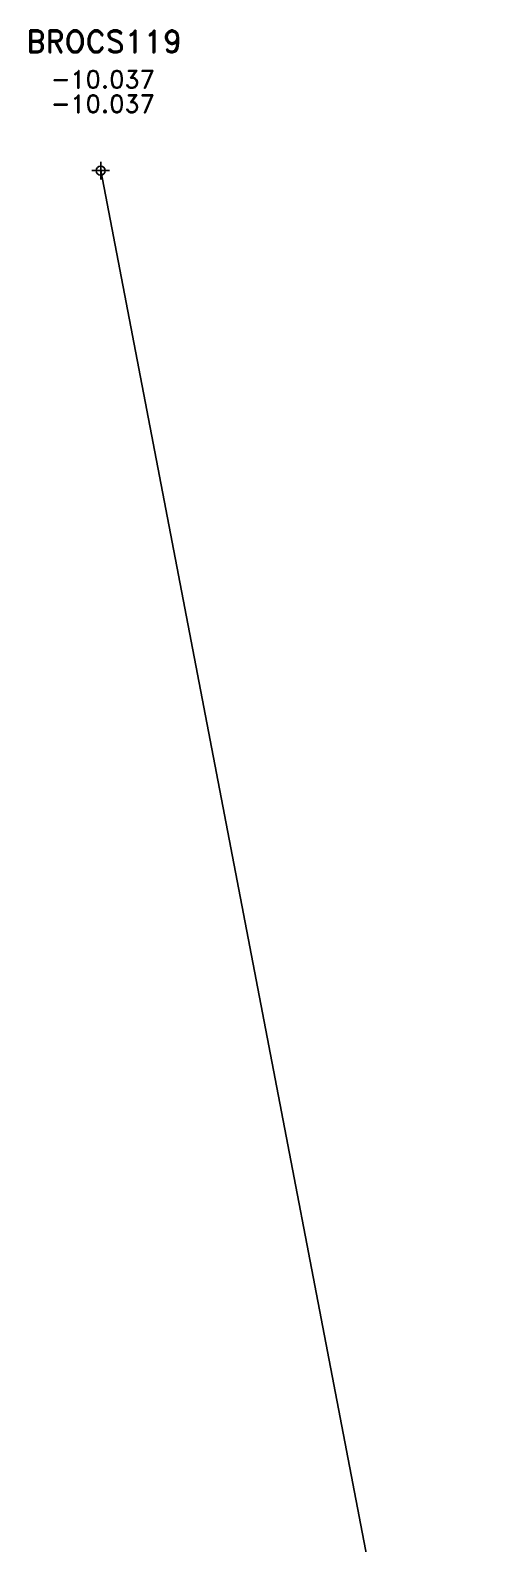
# Model space of a CAD drawing. Extents: x 9357 to 21428, y 9501 to 100038.
# Drawn here: x 12153.5 to 12179.9, y 9704.6 to 9789.4 of the extents above; entities that cross this region are included whole.
import ezdxf
from ezdxf.enums import TextEntityAlignment as Align

# ---------------------------------------------------------------- set-up
doc = ezdxf.new("R2010")
doc.units = 0
doc.header["$LTSCALE"] = 1.25
doc.header["$MEASUREMENT"] = 0
doc.header["$PDMODE"] = 34
doc.header["$PDSIZE"] = 0.5
doc.layers.get('0').update_dxf_attribs({"linetype": 'CONTINUOUS'})
doc.layers.add('RBM119', color=5, linetype='CONTINUOUS')
doc.styles.add('ROMAND', font='romand.shx')
doc.styles.add('ROMANS', font='romans')

# ---------------------------------------------------------------- blocks, each defined once
blk = doc.blocks.new('F2')
blk.add_point((0, 0))
at = {"style": 'ROMAND'}
for tag, height, p in [('NOMBRE', 1.25, (0.201, 6.617)), ('CIELO', 1, (0.136, 4.616)), ('PISO', 1, (0.136, 3.247))]:
    blk.add_attdef(tag, text='', height=height, dxfattribs=at).set_placement(p, align=Align.CENTER)
at = {"style": 'ROMANS', "flags": 1}
for tag, p in [('MINA', (-0.074, -3.255)), ('LOCALIZACION', (-0.074, -4.928)), ('ESTRUCTURA', (-0.074, -6.618)), ('NIVEL', (-0.074, -8.29)), ('OBRA', (-0.074, -10.121)), ('FECHA', (-0.074, -11.793)), ('ATRAS', (-0.074, -13.483)), ('TOPOGRAFO', (2.675, -15.297))]:
    blk.add_attdef(tag, text='', height=1.25, dxfattribs=at).set_placement(p, align=Align.CENTER)

msp = doc.modelspace()

# ---------------------------------------------------------------- linework, layer by layer
at = {"layer": 'RBM119'}
msp.add_polyline3d([(12157.447, 9781.561, -10.037), (12179.935, 9664.446, -389.046)], dxfattribs=at)

# ---------------------------------------------------------------- block references
msp.add_blockref('F2', (12157.447, 9781.561, -10.037), dxfattribs=at).add_auto_attribs({'NOMBRE': 'BROCS119', 'CIELO': '-10.037', 'PISO': '-10.037'})

doc.saveas('drawing.dxf')
